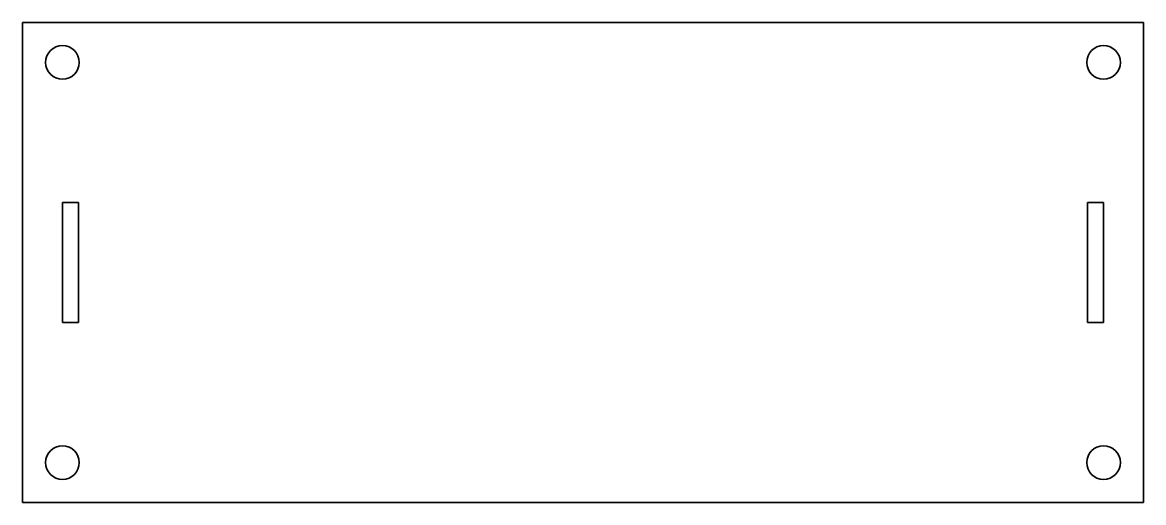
# Model space of a CAD drawing. Extents: x 140 to 280, y 118 to 178.
import ezdxf

# ---------------------------------------------------------------- set-up
doc = ezdxf.new("R2010")
doc.units = 0

msp = doc.modelspace()

# ---------------------------------------------------------------- linework, layer by layer
at = {"color": 7, "lineweight": 35}
for p, q in [((140, 178.5), (140, 118.5)), ((140, 178.5), (280, 178.5)), ((280, 118.5), (280, 178.5)), ((147, 156), (145, 156)), ((145, 156), (145, 141)), ((147, 156), (147, 141)), ((273, 156), (273, 141)), ((275, 156), (273, 156)), ((275, 156), (275, 141)), ((147, 141), (145, 141)), ((275, 141), (273, 141)), ((280, 118.5), (140, 118.5))]:
    msp.add_line(p, q, dxfattribs=at)
for centre in [(145, 173.5), (275, 173.5), (145, 123.5), (275, 123.5)]:
    msp.add_circle(centre, 2.1, dxfattribs=at)

doc.saveas('drawing.dxf')
